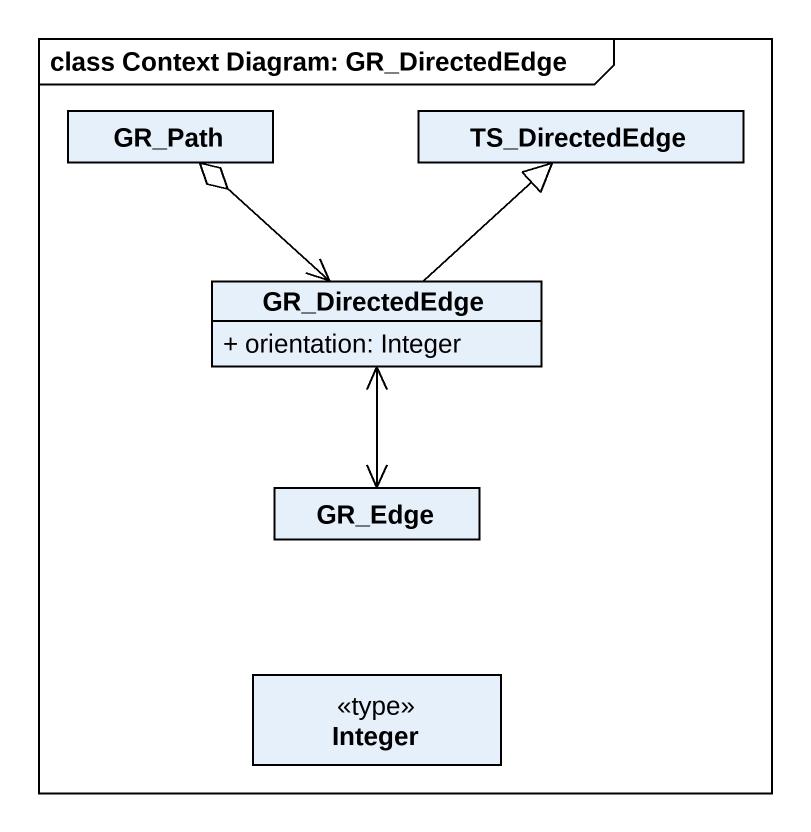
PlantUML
@startuml
mainframe class Context Diagram: GR_DirectedEdge
hide circle
hide empty members
skinparam classAttributeIconSize 0
class GR_Path
class TS_DirectedEdge
class GR_DirectedEdge {
  + orientation: Integer
}
class GR_Edge
class Integer <<type>>
GR_DirectedEdge <-up-o GR_Path
GR_DirectedEdge -up-|> TS_DirectedEdge
GR_DirectedEdge <--> GR_Edge
@enduml
